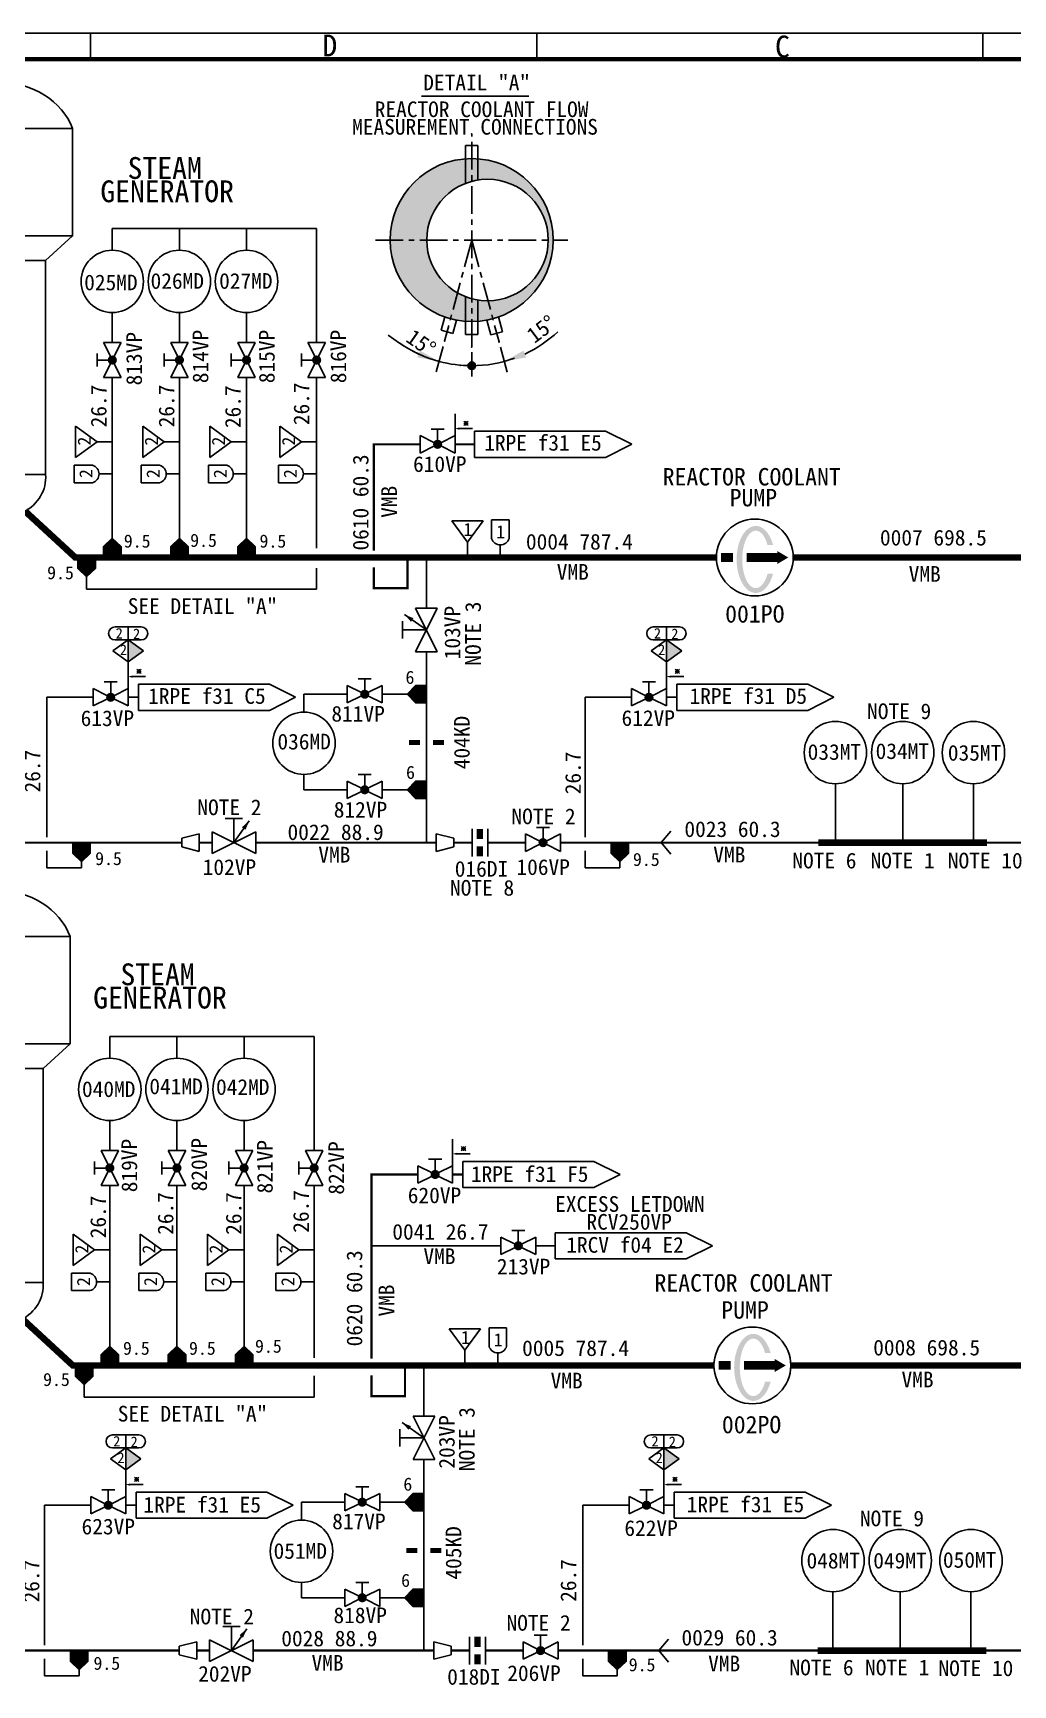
# Model space of a CAD drawing. Extents: x 37 to 457, y 9 to 306.
# Drawn here: x 242.1 to 354.4, y 116.4 to 305.8 of the extents above; entities that cross this region are included whole.
import ezdxf
from ezdxf.enums import TextEntityAlignment as Align

# ---------------------------------------------------------------- set-up
doc = ezdxf.new("R2010")
doc.units = 0
doc.linetypes.add('CENTER', pattern=[50.800000000000004, 31.75, -6.35, 6.35, -6.35])
doc.layers.get('0').update_dxf_attribs({"color": 6, "linetype": 'CONTINUOUS'})
for name, color, linetype in [('15', 7, 'CONTINUOUS'), ('16', 1, 'CONTINUOUS'), ('2', 3, 'CONTINUOUS'), ('3', 7, 'CONTINUOUS'), ('4', 7, 'CONTINUOUS'), ('9', 5, 'CENTER')]:
    doc.layers.add(name, color=color, linetype=linetype)
doc.styles.get("Standard").update_dxf_attribs({"font": 'SIMFANG.TTF', "height": 1.8})

# ---------------------------------------------------------------- blocks, each defined once
blk = doc.blocks.new('3110')
blk.add_circle((0, 6.5), 6.5)
blk = doc.blocks.new('1043')
for p, q in [((0, 3), (30, 3)), ((0, 3), (0, -3)), ((30, 3), (36, 0)), ((36, 0), (30, -3)), ((0, -3), (30, -3))]:
    blk.add_line(p, q)
blk = doc.blocks.new('1108A')
blk.add_hatch(color=256).paths.add_polyline_path([(2.945572809000084, 0, 1), (5.054427190999917, 0, 1)])
for p, q in [((0, -2), (0, 2)), ((0, 2), (3.284458247200067, 0.3577708763999663)), ((2.5, 3.5), (5.5, 3.5)), ((4, 0.8), (4, 3.5)), ((8, 2), (4.715541752799933, 0.3577708763999663)), ((8, -2), (8, 2)), ((3.284458247200067, -0.3577708763999663), (0, -2)), ((4.715541752799933, -0.3577708763999663), (8, -2))]:
    blk.add_line(p, q)
blk.add_circle((4, 0), 0.8)
blk = doc.blocks.new('B002AH')
for p, q in [((0, 0), (0, 10)), ((2, 3.207288728422945), (8, 3.207288728422945)), ((6, 4.559179792841725), (4, 6.559179792841725)), ((6, 6.559179792841725), (4, 4.559179792841725)), ((4, 5.559179792841725), (6, 5.559179792841725)), ((5, 4.559179792841725), (5, 6.559179792841725))]:
    blk.add_line(p, q)
blk.add_lwpolyline([(2, 3.207288728422945, 1, 0, 0), (0, 3.207288728422946, 0, 0, 0)], format="xyseb")
blk = doc.blocks.new('C004')
h = blk.add_hatch(color=256)
edge = h.paths.add_edge_path()
edge.add_ellipse((9.012282613608441, -0.440000000001496), major_axis=(0, 7.7), ratio=0.5714285714285715, start_angle=309.6959937576273, end_angle=450)
edge.add_line((4.612282613608441, -0.440000000001496), (5.901012776387634, -0.440000000001496))
edge.add_ellipse((9.012282613608441, -0.440000000001496), major_axis=(0, 6.600000000000001), ratio=0.4714045207910317, start_angle=320.76847951640775, end_angle=450, ccw=False)
edge.add_line((11.70672133066993, 2.859999999998504), (12.98771738639154, 2.859999999998504))
edge = h.paths.add_edge_path()
edge.add_ellipse((9.012282613608441, -0.440000000001496), major_axis=(0, 7.7), ratio=0.5714285714285715, start_angle=90, end_angle=230.3040062423726)
edge.add_line((12.98771738639156, -3.740000000001496), (11.70672133066995, -3.740000000001496))
edge.add_ellipse((9.012282613608441, -0.440000000001496), major_axis=(0, 6.600000000000001), ratio=0.4714045207910317, start_angle=90, end_angle=219.2315204835922, ccw=False)
edge.add_line((5.901012776387634, -0.440000000001496), (4.612282613608441, -0.440000000001496))
blk.add_hatch(color=256).paths.add_polyline_path([(13.85944751015639, 0.4400000000001067), (8.8, 0.4400000000001067), (8.8, 1.067e-13), (13.85944751015639, 1.067e-13)])
for p, q in [((8.8, 0.4400000000017074), (8.8, 1.067e-13)), ((14.29130443390422, 0.4400000000017074), (14.29130443390422, 1.067e-13))]:
    blk.add_line(p, q)
at = {"const_width": 2}
for points in [[(1.071586615102133, 1.047e-13), (3.792170978873328, 1.047e-13)], [(6.895337770205515, 1.047e-13), (14.29130443390422, 1.047e-13)]]:
    blk.add_lwpolyline(points, dxfattribs=at)
blk.add_lwpolyline([(13.90934357883642, 1.047e-13, 3, 0, 0), (16.45988926496677, 1.047e-13, 0, 0, 0)], format="xyseb")
blk.add_circle((8.8, 1.067e-13), 8.8)
blk = doc.blocks.new('D014')
for p, q in [((-10.49467185802368, 46.20609432884299), (-6.636335778798497, 42.19492760256441)), ((10.49467185802419, 46.20609432884163), (6.636335778798525, 42.19492760256361)), ((-6.636335778798497, 42.19492760256441), (6.636335778798525, 42.19492760256361)), ((-6.636335778798497, 42.19492760256441), (-6.636335778798497, 7.112475232790644)), ((6.636335778798525, 42.19492760256361), (6.636335778798525, 7.112475232790587)), ((6.636335778798525, 7.112475232790587), (-6.636335778798497, 7.112475232790644))]:
    blk.add_line(p, q)
blk.add_lwpolyline([(-10.49467185802368, 63.79352050357812), (10.49467185802419, 63.79352050357812), (10.49467185802419, 46.20609432884299), (-10.49467185802368, 46.20609432884299)], close=True)
for centre, radius, start, end in [((2.842e-13, 60.30271188671753), 11.06001275800115, 18.3985054041187, 161.6014945958815), ((2.84e-14, 6.652273182601562), 6.652273182601536, 176.0331285682588, 3.966871431740732)]:
    blk.add_arc(centre, radius, start, end)
blk = doc.blocks.new('2222CA')
blk.add_hatch(color=256).paths.add_polyline_path([(3.986546936616099, -2.505609912548758), (3.986546936616101, -0.0015062229513632), (-0.0134530633838992, -0.0015062229513632), (-0.013453063383901, -2.505609912548754), (1.986546936616101, -4.438822726241263)])
for p, q in [((-0.0134530633838992, -0.0015062229513632), (-0.013453063383901, -2.505609912548754)), ((3.986546842817553, -0.0015062229513632), (-0.0134531571824468, -0.0015062229513632)), ((-0.0134530633839027, -2.505609912548752), (1.986546936616101, -4.438822726241263)), ((3.986546936616104, -2.505609912548752), (1.986546936616101, -4.438822726241263)), ((3.986546936616101, -0.0015062229513632), (3.986546936616099, -2.505609912548758))]:
    blk.add_line(p, q)
blk = doc.blocks.new('2158')
for p, q in [((0, 1), (4, 2)), ((0, -1), (0, 1)), ((4, 2), (4, -2)), ((0, -1), (4, -2))]:
    blk.add_line(p, q)
blk = doc.blocks.new('1135AW')
for p, q in [((7, 5.5), (3, 5.5)), ((5, 0), (5, 5.5)), ((5, 0), (8.5, 5)), ((0, -2.5), (0, 2.5)), ((0, 2.5), (10, -2.5)), ((10, 2.5), (0, -2.5)), ((10, -2.5), (10, 2.5))]:
    blk.add_line(p, q)
blk.add_lwpolyline([(8.5, 5, 0, 1, 0), (7.266778523489933, 3.238255033557046, 1, 1, 0)], format="xyseb")
blk = doc.blocks.new('A035AW')
for p, q in [((0, -3.75), (0, 3.75)), ((2.5, 3.75), (2.5, -3.75))]:
    blk.add_line(p, q)
at = {"const_width": 1}
for points in [[(1.25, 1), (1.25, 3.75)], [(1.25, -1), (1.25, -3.75)]]:
    blk.add_lwpolyline(points, dxfattribs=at)
blk = doc.blocks.new('A036')
at = {"const_width": 1.2}
for points in [[(0, 4), (0, 1.5)], [(0, -4), (0, -1.5)]]:
    blk.add_lwpolyline(points, dxfattribs=at)
blk = doc.blocks.new('2222A')
for p, q in [((0, 3), (-3, 3)), ((0, 0), (-3, 0)), ((0, 0), (0, 3)), ((0, 3), (3, 3)), ((0, 0), (3, 0))]:
    blk.add_line(p, q)
for centre, start, end in [((-3, 1.5), 90, 270), ((3, 1.5), 270, 90)]:
    blk.add_arc(centre, 1.5, start, end)
blk = doc.blocks.new('2221A')
for p, q in [((-3.5, 2.5), (0, 5)), ((0, 0), (0, 5)), ((0, 5), (3.5, 2.5)), ((0, 0), (-3.5, 2.5)), ((3.5, 2.5), (0, 0))]:
    blk.add_line(p, q)
blk = doc.blocks.new('2181')
for p, q in [((0, -2.5), (0, 0)), ((0, -2.5), (-3, -6)), ((3, -6), (0, -2.5)), ((-3, -6), (3, -6))]:
    blk.add_line(p, q)
blk = doc.blocks.new('2222DL')
for p, q in [((-0.0134531571824468, -0.0015062229513632), (-0.0134531571824503, -4.220151141705169)), ((3.986546842817553, -0.0015062229513632), (-0.0134531571824468, -0.0015062229513632)), ((3.986546842817553, -0.0015062229513632), (3.98654684281755, -4.22015114170517)), ((1.98654684281755, -5.720151141705171), (1.98654684281755, -8.751506222951363))]:
    blk.add_line(p, q)
blk.add_arc((1.98654684281755, -3.636817808371838), 2.083333333333333, 196.2602047083119, 343.7397952916881)
blk = doc.blocks.new('2180')
for p, q in [((-6, 0), (0, 5)), ((0, 5), (6, 0))]:
    blk.add_line(p, q)

msp = doc.modelspace()

# ---------------------------------------------------------------- hatches: boundary and pattern name
at = {"layer": '15'}
h = msp.add_hatch(color=256, dxfattribs=at)
h.paths.add_polyline_path([(292.3469062245036, 268.0669043417448), (292.3469062245036, 267.6375500806711, 0.0074472431576313), (292.7762128630154, 267.6439447371803, 0.4098578468711533)])
h.paths.add_polyline_path([(292.3469062245036, 268.0669043417448, 0.4098578468710767), (291.9175995859919, 267.6439447371803, 0.0074472431576303), (292.3469062245036, 267.6375500806711)])
h.paths.add_polyline_path([(292.3469062245036, 267.6375500806711, -0.0074472431576303), (291.9175995859919, 267.6439447371803, 0.4185827347335308), (292.3469062245036, 267.2081958195974)])
h.paths.add_polyline_path([(292.7762604855773, 267.6375500806711, 0.0037235699508911), (292.7762128630154, 267.6439447371803, -0.0074472431576323), (292.3469062245036, 267.6375500806711), (292.3469062245036, 267.2081958195974, 0.4142135623731195)])
at = {"layer": '4'}
h = msp.add_hatch(color=256, dxfattribs=at)
h.paths.add_polyline_path([(283.0110632383189, 282.051544111311), (287.1996733573692, 282.051544111311, -0.3389398686792922), (292.3469062245036, 288.7723786441014), (292.3469062245036, 291.3873870974958, 0.4142135623730951)])
h.paths.add_polyline_path([(292.3469062245036, 291.3873870974958), (292.3469062245036, 288.7723786441014, -0.4937190584762912), (301.1224207549535, 282.051544111311), (301.6827492106884, 282.051544111311, 0.4142135623730951)])
h.paths.add_polyline_path([(292.3469062245036, 272.7157011251263), (292.3469062245036, 275.3307095785207, -0.3389398686792922), (287.1996733573692, 282.051544111311), (283.0110632383189, 282.051544111311, 0.4142135623730951)])
h.paths.add_polyline_path([(301.6827492106884, 282.051544111311), (301.1224207549535, 282.051544111311, -0.4937190584762912), (292.3469062245036, 275.3307095785207), (292.3469062245036, 272.7157011251263, 0.4142135623730951)])
for points in [[(252.9935146456332, 233.6934169816337), (254.7435146456332, 234.9434169816338), (252.9935146456332, 236.1934169816338)], [(314.6553253235784, 233.6934169816338), (316.4053253235784, 234.9434169816337), (314.6553253235784, 236.1934169816338)], [(252.710938832261, 141.0594791302944), (254.460938832261, 142.3094791302944), (252.710938832261, 143.5594791302944)], [(314.3727495102062, 141.0594791302944), (316.1227495102062, 142.3094791302944), (314.3727495102062, 143.5594791302943)]]:
    msp.add_hatch(color=256, dxfattribs=at).paths.add_polyline_path(points)

# ---------------------------------------------------------------- linework, layer by layer
for p, q in [((457.2896528233173, 305.7812083568709), (37.28965282331728, 305.7812083568709)), ((248.6922129657783, 305.7812083568709), (248.6922129657783, 302.7812083568709)), ((299.8208487967242, 305.7812083568709), (299.8208487967242, 302.7812083568709)), ((350.8922288264152, 305.7812083568709), (350.8922288264152, 302.7812083568709))]:
    msp.add_line(p, q)
at = {"const_width": 0.5}
msp.add_lwpolyline([(40.28965282331728, 302.7812083568709), (454.2896528233173, 302.7812083568709)], dxfattribs=at)
at = {"layer": '15', "color": 0, "linetype": 'ByBlock'}
for p, q in [((284.0843100298442, 270.2408401509486), (282.7887264669273, 271.147211511432)), ((289.0798946977894, 269.8588911047008), (288.2927662470017, 266.9212877342782)), ((292.3469062245036, 269.1789152661644), (292.3469062245036, 266.3875500806711)), ((295.6402899136488, 269.7604688546022), (296.4028225306142, 266.9146583856586))]:
    msp.add_line(p, q, dxfattribs=at)
at = {"layer": '15', "const_width": 0.75}
for points in [[(332.0475800976075, 212.9633586764444), (351.3892733335714, 212.9633586764444)], [(331.9779716051139, 120.329420825105), (351.3196648410778, 120.329420825105)]]:
    msp.add_lwpolyline(points, dxfattribs=at)
at = {"layer": '15'}
msp.add_circle((292.3469062245036, 267.6375500806711), 0.4293542610736941, dxfattribs=at)
at = {"layer": '15', "color": 0, "linetype": 'ByBlock'}
for centre, radius, start, end in [((292.3469062245036, 282.0515441113111), 14.42085723735731, 294.9452775503653, 313.1995231856818), ((292.3469062245036, 282.0515441113109), 14.41399403063981, 235.0239252891436, 254.9999999999995), ((292.3469062245036, 282.0515441113109), 14.41399403063981, 235.0999501661175, 245.0499750830585), ((292.3469062245036, 282.0515441113109), 14.41399403063981, 254.9999999999995, 269.9999999999999), ((292.3469062245036, 282.0515441113109), 14.41399403063981, 269.9999999999998, 289.9000498338818)]:
    msp.add_arc(centre, radius, start, end, dxfattribs=at)
for p in [(292.3469062245036, 294.1957617689264), (292.3469062245036, 294.1957617689264), (292.3469062245036, 282.051544111311), (292.3469062245036, 282.051544111311), (289.2416566009786, 270.4625947461315), (292.3469062245036, 269.8039152661644), (292.3469062245036, 269.8039152661644), (295.4785280104597, 270.3641724960329), (291.0906438688029, 267.6923996796615)]:
    msp.add_point(p, dxfattribs=at)
for points in [[(286.4090234483598, 269.3743214641428), (286.1243482009544, 268.5911200545685), (288.6162900533799, 268.1286950171395)], [(298.5712597321398, 268.584387467918), (298.2866169319078, 269.3676006705139), (296.0792987242361, 268.12206566852)]]:
    msp.add_solid(points, dxfattribs=at)
at = {"layer": '2'}
for points in [[(241.1582918371082, 250.9889119801962, 0.75, 0.75, 0), (246.9405990719936, 245.6519627045145, 0.75, 0.75, 0), (320.3892994905864, 245.6519627045145, 0, 0, 0)], [(240.8757160237359, 158.3549741288569, 0.75, 0.75, 0), (246.6580232586214, 153.0180248531751, 0.75, 0.75, 0), (320.1067236772142, 153.0180248531751, 0, 0, 0)]]:
    msp.add_lwpolyline(points, format="xyseb", dxfattribs=at)
at = {"layer": '2', "const_width": 0.75}
for points in [[(329.1892994905864, 245.6519627045145), (364.3298369217457, 245.6519627045145)], [(328.9067236772141, 153.0180248531752), (364.0472611083735, 153.0180248531752)]]:
    msp.add_lwpolyline(points, dxfattribs=at)
at = {"layer": '3'}
for points in [[(286.4432612484679, 258.6309142281851, 0.25, 0.25, 0), (281.1421748122179, 258.6309142281851, 0.25, 0.25, 0), (281.1421748122179, 246.4289501223004, 0, 0, 0)], [(281.1421748122179, 244.5082705676215, 0.25, 0.25, 0), (281.1421748122179, 242.1356664944018, 0.25, 0.25, 0), (284.9872754326693, 242.1356664944018, 0.25, 0.25, 0), (284.9872754326693, 245.6519627045145, 0, 0, 0)], [(302.5196385681563, 212.9633586764444, 0.25, 0.25, 0), (359.0671899175136, 212.9633586764444, 0.25, 0.25, 0), (359.0671899175136, 216.2018665831716, 0, 0, 0)], [(286.1606854350957, 174.9169690565352, 0.25, 0.25, 0), (280.8595989988457, 174.9169690565352, 0.25, 0.25, 0), (280.8595989988457, 153.7950122709611, 0, 0, 0)], [(280.8595989988457, 151.8743327162821, 0.25, 0.25, 0), (280.8595989988457, 149.5017286430624, 0.25, 0.25, 0), (284.7046996192971, 149.5017286430624, 0.25, 0.25, 0), (284.7046996192971, 153.0180248531751, 0, 0, 0)], [(302.2370627547841, 120.329420825105, 0.25, 0.25, 0), (358.7846141041414, 120.329420825105, 0.25, 0.25, 0), (358.7846141041414, 123.5679287318323, 0, 0, 0)]]:
    msp.add_lwpolyline(points, format="xyseb", dxfattribs=at)
at = {"layer": '3', "const_width": 0.25}
for points in [[(292.6774780303108, 258.6309142281851), (290.4432612484679, 258.6309142281851)], [(184.6740489132208, 212.9633586764443), (259.130680217432, 212.9633586764444)], [(261.130680217432, 212.9633586764444), (262.6014288311039, 212.9633586764444)], [(267.6014288311039, 212.9633586764444), (288.2867004952643, 212.9633586764444)], [(290.2867004952643, 212.9633586764444), (292.3852930135899, 212.9633586764444)], [(294.2013828969636, 212.9633586764444), (298.5196385681563, 212.9633586764444)], [(291.343962361741, 174.9169690565352), (290.1606854350957, 174.9169690565352)], [(184.3914730998485, 120.329420825105), (258.8481044040598, 120.3294208251051)], [(260.8481044040598, 120.3294208251051), (262.3188530177317, 120.3294208251051)], [(267.3188530177317, 120.3294208251051), (288.0041246818921, 120.3294208251051)], [(290.004124681892, 120.329420825105), (292.1027172002177, 120.329420825105)], [(293.9188070835913, 120.329420825105), (298.2370627547841, 120.329420825105)]]:
    msp.add_lwpolyline(points, dxfattribs=at)
at = {"layer": '4'}
for p, q in [((286.5790917033362, 298.5491645374528), (298.8766066741782, 298.5491645374528)), ((291.6469062245037, 292.8703662653252), (293.0469062245036, 292.8703662653251)), ((291.6469062245037, 288.543063167189), (291.6469062245037, 292.8703662653251)), ((293.0469062245036, 288.923182488108), (293.0469062245036, 292.8703662653251)), ((251.1730011087152, 283.373784776218), (274.5828831242623, 283.373784776218)), ((251.1730011087152, 280.8801238442013), (251.1730011087152, 283.373784776218)), ((258.8632037063567, 280.8801238442013), (258.8632037063567, 283.373784776218)), ((266.5534076607366, 283.373784776218), (266.5534076607367, 280.8801238442013)), ((274.5828831242623, 283.373784776218), (274.5828831242623, 270.2910766102676)), ((291.6469062245037, 275.5600250554331), (291.6469062245037, 271.232721957297)), ((293.0469062245036, 275.1799057345141), (293.0469062245036, 271.232721957297)), ((251.1730011087152, 270.2910766102675), (251.1730011087152, 273.7301238442013)), ((258.8632037063567, 270.2910766102675), (258.8632037063567, 273.7301238442013)), ((266.5534076607366, 273.7301238442013), (266.5534076607366, 270.2910766102675)), ((289.2612659260558, 273.2403700572312), (288.8520287483008, 271.7130761175032)), ((290.6135620828604, 272.8780233940877), (290.2043249051054, 271.3507294543597)), ((294.0802503661467, 272.8780233940877), (294.5373297968406, 271.1721797356436)), ((295.4325465229514, 273.2403700572312), (295.8896259536452, 271.534526398787)), ((290.2043249051054, 271.3507294543597), (288.8520287483008, 271.7130761175032)), ((291.6469062245037, 271.2327219572969), (293.0469062245036, 271.232721957297)), ((294.5373297968406, 271.1721797356436), (295.8896259536453, 271.5345263987871)), ((251.1730011087152, 245.6519627045145), (251.1730011087151, 266.2910766102675)), ((258.8632037063567, 245.6519627045145), (258.8632037063566, 266.2910766102675)), ((266.5534076607366, 266.2910766102675), (266.5534076607367, 245.6519627045145)), ((274.5828831242623, 266.2910766102675), (274.5828831242623, 246.7088979616169)), ((248.2326294873599, 242.0226857156473), (248.2326294873599, 245.6519627045145)), ((274.5828831242623, 244.4139210610548), (274.5828831242623, 242.0226857156473)), ((287.15786064391, 245.6519627045145), (287.15786064391, 239.8543472839287)), ((274.5828831242623, 242.0226857156473), (248.2326294873599, 242.0226857156473)), ((287.15786064391, 234.8543472839286), (287.15786064391, 212.9633586764444)), ((252.9935146456332, 230.6280775783595), (252.9935146456332, 231.1934169816337)), ((314.6553253235784, 230.6280775783595), (314.6553253235784, 231.1934169816337)), ((243.6924282093833, 229.6280775783595), (243.6924282093833, 213.5847550648782)), ((248.9935146456332, 229.6280775783595), (243.6924282093833, 229.6280775783595)), ((254.1767915722785, 229.6280775783595), (252.9935146456332, 229.6280775783595)), ((273.1345496256408, 229.9777484429441), (278.0917476943021, 229.9777484429441)), ((273.1345496256408, 227.9292498019149), (273.1345496256408, 229.9777484429441)), ((282.0917476943021, 229.977748442944), (287.15786064391, 229.9777484429441)), ((305.3542388873284, 229.6280775783595), (305.3542388873284, 213.5847550648782)), ((310.6553253235784, 229.6280775783595), (305.3542388873284, 229.6280775783595)), ((315.8386022502236, 229.6280775783595), (314.6553253235784, 229.6280775783595)), ((273.1345496256408, 219.0185771139271), (273.1345496256408, 220.7792498019149)), ((334.0178621179657, 219.7089475253271), (334.0178621179657, 212.9633586764444)), ((341.7310845651673, 219.7089475253271), (341.7310845651673, 212.9633586764444)), ((349.829967360856, 219.7089475253271), (349.829967360856, 212.9633586764444)), ((278.0917476943021, 219.0185771139271), (273.1345496256408, 219.0185771139271)), ((287.15786064391, 219.0185771139271), (282.0917476943021, 219.0185771139271)), ((247.6506197851293, 210.0823396953067), (247.6506197851293, 212.9633586764444)), ((309.3124304630744, 210.0823396953067), (309.3124304630744, 212.9633586764444)), ((243.6924282093833, 212.0030192499855), (243.6924282093833, 210.0823396953067)), ((305.3542388873284, 212.0030192499855), (305.3542388873284, 210.0823396953067)), ((243.6924282093833, 210.0823396953067), (247.6506197851293, 210.0823396953067)), ((305.3542388873284, 210.0823396953067), (309.3124304630744, 210.0823396953067)), ((250.890425295343, 190.7398469248787), (274.30030731089, 190.7398469248787)), ((250.890425295343, 188.246185992862), (250.890425295343, 190.7398469248787)), ((258.5806278929845, 188.246185992862), (258.5806278929845, 190.7398469248787)), ((266.2708318473644, 190.7398469248787), (266.2708318473644, 188.246185992862)), ((274.30030731089, 190.7398469248787), (274.30030731089, 177.6571387589282)), ((250.8904252953429, 177.6571387589282), (250.8904252953429, 181.096185992862)), ((258.5806278929845, 177.6571387589282), (258.5806278929845, 181.096185992862)), ((266.2708318473644, 181.096185992862), (266.2708318473644, 177.6571387589282)), ((290.1606854350957, 175.9169690565352), (290.1606854350957, 176.4823084598095)), ((250.890425295343, 153.0180248531751), (250.8904252953429, 173.6571387589282)), ((258.5806278929845, 153.0180248531751), (258.5806278929844, 173.6571387589282)), ((266.2708318473644, 173.6571387589282), (266.2708318473644, 153.0180248531751)), ((274.30030731089, 173.6571387589282), (274.30030731089, 153.9114058508118)), ((295.6891531729275, 166.737357795426), (280.8595989988457, 166.737357795426)), ((301.9233699547704, 166.737357795426), (299.6891531729275, 166.737357795426)), ((247.9500536739876, 149.388747864308), (247.9500536739876, 153.0180248531751)), ((274.30030731089, 151.8270238941653), (274.30030731089, 149.388747864308)), ((286.8752848305378, 153.0180248531751), (286.8752848305378, 147.2204094325893)), ((274.30030731089, 149.388747864308), (247.9500536739876, 149.388747864308)), ((286.8752848305378, 142.2204094325893), (286.8752848305378, 120.329420825105)), ((252.710938832261, 137.9941397270201), (252.710938832261, 138.5594791302944)), ((314.3727495102062, 137.9941397270201), (314.3727495102062, 138.5594791302944)), ((243.409852396011, 136.9941397270201), (243.4098523960111, 120.9508172135389)), ((248.710938832261, 136.9941397270201), (243.409852396011, 136.9941397270201)), ((253.8942157589063, 136.9941397270201), (252.710938832261, 136.9941397270201)), ((272.8519738122686, 137.3438105916047), (277.8091718809299, 137.3438105916047)), ((272.8519738122686, 135.2953119505756), (272.8519738122686, 137.3438105916047)), ((281.8091718809299, 137.3438105916047), (286.8752848305378, 137.3438105916047)), ((305.0716630739562, 136.9941397270201), (305.0716630739562, 120.9508172135389)), ((310.3727495102062, 136.9941397270201), (305.0716630739562, 136.9941397270201)), ((315.5560264368514, 136.9941397270201), (314.3727495102062, 136.9941397270201)), ((272.8519738122686, 126.3846392625878), (272.8519738122686, 128.1453119505756)), ((333.7352863045935, 127.0750096739877), (333.7352863045935, 120.329420825105)), ((341.4485087517951, 127.0750096739877), (341.4485087517951, 120.329420825105)), ((349.5473915474838, 127.0750096739877), (349.5473915474838, 120.329420825105)), ((277.8091718809299, 126.3846392625878), (272.8519738122686, 126.3846392625878)), ((286.8752848305378, 126.3846392625878), (281.8091718809299, 126.3846392625877)), ((243.409852396011, 119.3690813986462), (243.409852396011, 117.4484018439674)), ((247.368043971757, 117.4484018439674), (247.368043971757, 120.329420825105)), ((305.0716630739562, 119.3690813986462), (305.0716630739562, 117.4484018439674)), ((309.0298546497022, 117.4484018439674), (309.0298546497022, 120.329420825105)), ((243.409852396011, 117.4484018439674), (247.368043971757, 117.4484018439674)), ((305.0716630739562, 117.4484018439674), (309.0298546497022, 117.4484018439674))]:
    msp.add_line(p, q, dxfattribs=at)
for centre, radius in [((292.3469062245036, 282.051544111311), 9.33584298618473), ((294.1610470561614, 282.051544111311), 6.961373698792158)]:
    msp.add_circle(centre, radius, dxfattribs=at)
at = {"layer": '9', "ltscale": 0.1}
for p, q in [((292.3469062245036, 269.8039152661644), (292.3469062245036, 294.1957617689264)), ((281.3219797360596, 282.051544111311), (303.3718327129477, 282.051544111311)), ((292.3469062245036, 282.051544111311), (289.2416566009786, 270.4625947461315)), ((292.3469062245036, 282.051544111311), (295.4785280104598, 270.3641724960329))]:
    msp.add_line(p, q, dxfattribs=at)

# ---------------------------------------------------------------- block references
at = {"layer": '16'}
for name, p, xscale, yscale, zscale in [('D014', (238.2310302405114, 250.1767990667345), 0.8, 0.7, 0.8), ('3110', (251.1730011087152, 273.7301238442013), 0.55, 0.55, 0.55), ('3110', (258.8632037063567, 273.7301238442013), 0.55, 0.55, 0.55), ('3110', (266.5534076607366, 273.7301238442013), 0.55, 0.55, 0.55), ('B002AH', (290.4432612484679, 259.6309142281851), 0.25, 0.25, 0.25), ('1108A', (286.4432612484679, 258.6309142281851), 0.5, 0.5, 0.5), ('C004', (320.3892994905864, 245.6519627045144), 0.5, 0.5, 0.5), ('2222DL', (294.6342991551622, 249.9553571650007), 0.5, 0.5, 0.5), ('2222CA', (249.2259029087687, 245.6527158159901), -0.5, 0.5, 0.5), ('2222A', (252.9935146456332, 236.1934169816337), 0.5, 0.5, 0.5), ('2222A', (314.6553253235784, 236.1934169816337), 0.5, 0.5, 0.5), ('2221A', (252.9935146456332, 233.6934169816337), 0.5, 0.5, 0.5), ('2221A', (314.6553253235784, 233.6934169816337), 0.5, 0.5, 0.5), ('B002AH', (252.9935146456332, 231.1934169816337), 0.25, 0.25, 0.25), ('B002AH', (314.6553253235784, 231.1934169816337), 0.25, 0.25, 0.25), ('1108A', (248.9935146456332, 229.6280775783595), 0.5, 0.5, 0.5), ('1108A', (278.0917476943021, 229.9777484429441), 0.5, 0.5, 0.5), ('1108A', (310.6553253235784, 229.6280775783595), 0.5, 0.5, 0.5), ('3110', (273.1345496256408, 220.7792498019149), 0.55, 0.55, 0.55), ('3110', (334.0178621179657, 219.7089475253271), 0.55, 0.55, 0.55), ('3110', (341.7310845651673, 219.7089475253271), 0.55, 0.55, 0.55), ('3110', (349.829967360856, 219.7089475253271), 0.55, 0.55, 0.55), ('1108A', (278.0917476943021, 219.0185771139271), 0.5, 0.5, 0.5), ('1135AW', (262.6014288311039, 212.9633586764444), 0.5, 0.5, 0.5), ('A035AW', (292.3852930135899, 212.9633586764444), 0.7264359533494371, -0.4205983964939435, 0.7264359533494371), ('1108A', (298.5196385681563, 212.9633586764444), 0.5, 0.5, 0.5), ('2222CA', (248.6438932065381, 212.9641117879201), -0.5, 0.5, 0.5), ('2222CA', (310.3057038844832, 212.9641117879201), -0.5, 0.5, 0.5), ('D014', (237.9484544271392, 157.5428612153951), 0.8, 0.7, 0.8), ('3110', (250.890425295343, 181.096185992862), 0.55, 0.55, 0.55), ('3110', (258.5806278929845, 181.096185992862), 0.55, 0.55, 0.55), ('3110', (266.2708318473644, 181.096185992862), 0.55, 0.55, 0.55), ('B002AH', (290.1606854350957, 176.4823084598095), 0.25, 0.25, 0.25), ('1108A', (286.1606854350957, 174.9169690565352), 0.5, 0.5, 0.5), ('1108A', (295.6891531729275, 166.737357795426), 0.5, 0.5, 0.5), ('2222DL', (294.3517233417899, 157.3214193136614), 0.5, 0.5, 0.5), ('C004', (320.1067236772142, 153.0180248531751), 0.5, 0.5, 0.5), ('2222CA', (248.9433270953964, 153.0187779646508), -0.5, 0.5, 0.5), ('2222A', (252.710938832261, 143.5594791302944), 0.5, 0.5, 0.5), ('2222A', (314.3727495102062, 143.5594791302944), 0.5, 0.5, 0.5), ('2221A', (252.710938832261, 141.0594791302944), 0.5, 0.5, 0.5), ('2221A', (314.3727495102062, 141.0594791302944), 0.5, 0.5, 0.5), ('B002AH', (252.710938832261, 138.5594791302944), 0.25, 0.25, 0.25), ('B002AH', (314.3727495102062, 138.5594791302944), 0.25, 0.25, 0.25), ('1108A', (248.710938832261, 136.9941397270201), 0.5, 0.5, 0.5), ('1108A', (277.8091718809299, 137.3438105916047), 0.5, 0.5, 0.5), ('1108A', (310.3727495102062, 136.9941397270201), 0.5, 0.5, 0.5), ('3110', (272.8519738122686, 128.1453119505756), 0.55, 0.55, 0.55), ('3110', (333.7352863045935, 127.0750096739877), 0.55, 0.55, 0.55), ('3110', (341.4485087517951, 127.0750096739877), 0.55, 0.55, 0.55), ('3110', (349.5473915474838, 127.0750096739877), 0.55, 0.55, 0.55), ('1108A', (277.8091718809299, 126.3846392625878), 0.5, 0.5, 0.5), ('1135AW', (262.3188530177317, 120.3294208251051), 0.5, 0.5, 0.5), ('A035AW', (292.1027172002177, 120.3294208251051), 0.7264359533494371, -0.4205983964939435, 0.7264359533494371), ('1108A', (298.2370627547841, 120.329420825105), 0.5, 0.5, 0.5), ('2222CA', (248.3613173931658, 120.3301739365807), -0.5, 0.5, 0.5), ('2222CA', (310.0231280711109, 120.3301739365807), -0.5, 0.5, 0.5)]:
    msp.add_blockref(name, p, dxfattribs=dict(at, xscale=xscale, yscale=yscale, zscale=zscale))
for name, p, xscale, yscale, zscale, rotation in [('1108A', (251.1730011087151, 266.2910766102675), 0.5, 0.5, 0.5, 90), ('1108A', (258.8632037063567, 266.2910766102675), 0.5, 0.5, 0.5, 90), ('1108A', (266.5534076607366, 266.2910766102675), 0.5, 0.5, 0.5, 90), ('1108A', (274.5828831242623, 266.2910766102675), 0.5, 0.5, 0.5, 90), ('2181', (251.173001108715, 258.9221061394021), 0.6, 0.7, 0.6, 270), ('2181', (258.8632037063566, 258.9221061394021), 0.6, 0.7, 0.6, 270), ('2181', (266.5534076607366, 258.9221061394022), 0.6, 0.7, 0.6, 270), ('2181', (274.5828831242623, 258.9221061394022), 0.6, 0.7, 0.6, 270), ('1043', (292.6774780303108, 258.6309142281851), -0.5, 0.5, 0.5, 180), ('2222DL', (246.7972479972394, 254.2370202163665), 0.5, 0.5, 0.5, 90), ('2222DL', (254.4874505948809, 254.2370202163665), 0.5, 0.5, 0.5, 90), ('2222DL', (262.177654549261, 254.2370202163666), 0.5, 0.5, 0.5, 90), ('2222DL', (270.2071300127866, 254.2370202163666), 0.5, 0.5, 0.5, 90), ('2181', (291.8555941270687, 245.6519627045145), 0.6, 0.7, 0.6, 180), ('2222CA', (252.166274530124, 245.6512095930388), 0.5, 0.5, 0.5, 180), ('2222CA', (259.8564771277655, 245.6512095930388), 0.5, 0.5, 0.5, 180), ('2222CA', (267.5466810821455, 245.6512095930388), 0.5, 0.5, 0.5, 180), ('1135AW', (287.15786064391, 234.8543472839286), 0.5, 0.5, 0.5, 90), ('1043', (254.1767915722785, 229.6280775783595), -0.5, 0.5, 0.5, 180), ('1043', (315.8386022502236, 229.6280775783595), -0.5, 0.5, 0.5, 180), ('2222CA', (287.1586137553857, 230.9710218643528), 0.5, 0.5, 0.5, 270), ('A036', (287.15786064391, 224.436646931392), 0.5, 0.5, 0.5, 90), ('2222CA', (287.1586137553857, 220.0118505353359), 0.5, 0.5, 0.5, 270), ('2180', (315.1631235697853, 212.9633586764444), 0.22, 0.22, 0.22, 90), ('2158', (259.130680217432, 212.9633586764444), -0.5, 0.5, 0.5, 180), ('2158', (290.2867004952643, 212.9633586764444), 0.5, 0.5, 0.5, 180), ('1108A', (250.8904252953429, 173.6571387589282), 0.5, 0.5, 0.5, 90), ('1108A', (258.5806278929845, 173.6571387589282), 0.5, 0.5, 0.5, 90), ('1108A', (266.2708318473644, 173.6571387589282), 0.5, 0.5, 0.5, 90), ('1108A', (274.30030731089, 173.6571387589282), 0.5, 0.5, 0.5, 90), ('1043', (291.343962361741, 174.9169690565352), -0.5, 0.5, 0.5, 180), ('2181', (250.8904252953428, 166.2881682880628), 0.6, 0.7, 0.6, 270), ('2181', (258.5806278929844, 166.2881682880628), 0.6, 0.7, 0.6, 270), ('2181', (266.2708318473644, 166.2881682880628), 0.6, 0.7, 0.6, 270), ('2181', (274.30030731089, 166.2881682880629), 0.6, 0.7, 0.6, 270), ('1043', (301.9233699547704, 166.737357795426), -0.5, 0.5, 0.5, 180), ('2222DL', (246.5146721838671, 161.6030823650272), 0.5, 0.5, 0.5, 90), ('2222DL', (254.2048747815087, 161.6030823650272), 0.5, 0.5, 0.5, 90), ('2222DL', (261.8950787358888, 161.6030823650272), 0.5, 0.5, 0.5, 90), ('2222DL', (269.9245541994144, 161.6030823650273), 0.5, 0.5, 0.5, 90), ('2181', (291.5730183136965, 153.0180248531751), 0.6, 0.7, 0.6, 180), ('2222CA', (251.8836987167518, 153.0172717416994), 0.5, 0.5, 0.5, 180), ('2222CA', (259.5739013143932, 153.0172717416994), 0.5, 0.5, 0.5, 180), ('2222CA', (267.2641052687733, 153.0172717416994), 0.5, 0.5, 0.5, 180), ('1135AW', (286.8752848305378, 142.2204094325893), 0.5, 0.5, 0.5, 90), ('1043', (253.8942157589063, 136.9941397270201), -0.5, 0.5, 0.5, 180), ('2222CA', (286.8760379420135, 138.3370840130135), 0.5, 0.5, 0.5, 270), ('1043', (315.5560264368514, 136.9941397270201), -0.5, 0.5, 0.5, 180), ('A036', (286.8752848305378, 131.8027090800526), 0.5, 0.5, 0.5, 90), ('2222CA', (286.8760379420135, 127.3779126839966), 0.5, 0.5, 0.5, 270), ('2158', (258.8481044040598, 120.329420825105), -0.5, 0.5, 0.5, 180), ('2158', (290.0041246818921, 120.329420825105), 0.5, 0.5, 0.5, 180), ('2180', (314.8805477564131, 120.329420825105), 0.22, 0.22, 0.22, 90)]:
    msp.add_blockref(name, p, dxfattribs=dict(at, xscale=xscale, yscale=yscale, zscale=zscale, rotation=rotation))

# ---------------------------------------------------------------- texts
for s, p in [('D', (276.1002474939796, 304.3535640630429)), ('C', (327.9450755667608, 304.2333015928519))]:
    msp.add_text(s, height=2.5).set_placement(p, align=Align.MIDDLE)
at = {"layer": '15'}
for s, height, p in [('DETAIL "A"', 1.8, (286.7996761374663, 299.2102698035712)), ('REACTOR COOLANT FLOW', 1.8, (281.2380225665863, 296.1373991756802)), ('MEASUREMENT CONNECTIONS', 1.8, (278.64617002092, 294.1303730598573)), ('STEAM', 2.5, (252.926498990134, 289.0580595091471)), ('GENERATOR', 2.5, (249.8008375478748, 286.3857682871277)), ('025MD', 1.8, (247.9544288645432, 276.2884803961922)), ('026MD', 1.8, (255.5573904033267, 276.457270972267)), ('027MD', 1.8, (263.4137815906136, 276.457270972267)), ('1RPE f31 E5', 1.8, (293.7817422210564, 257.9034827019057)), ('610VP', 1.8, (285.6322886846351, 255.4610258946575)), ('REACTOR COOLANT', 2, (314.2244459980043, 253.9071894553373)), ('PUMP', 2, (321.8996013461119, 251.5171483509219)), ('9.5', 1.5, (252.4955479861071, 246.7861630671142)), ('9.5', 1.5, (260.0985095248909, 246.8705583551515)), ('9.5', 1.5, (268.0393786479035, 246.7861630671141)), ('1', 1.5, (291.4153655350365, 248.1186052014605)), ('1', 1.5, (295.1575116377583, 247.8473297003936)), ('0004 787.4', 1.8, (298.5627562671134, 246.5599321394603)), ('0007 698.5', 1.8, (339.1203269251143, 247.0275529342546)), ('9.5', 1.5, (243.7099036645104, 243.157172851637)), ('VMB', 1.8, (302.0941859541711, 243.1035734886772)), ('VMB', 1.8, (342.409678068216, 242.8647033482507)), ('SEE DETAIL "A"', 1.8, (252.9419443087188, 239.1863388422364)), ('001PO', 2, (321.3836236711754, 238.1852157392456)), ('2', 1.2, (251.5627195862708, 236.3632037291275)), ('2', 1.2, (253.550902630207, 236.2991308069278)), ('2', 1.2, (313.2245302642159, 236.3632037291275)), ('2', 1.2, (315.2127133081522, 236.2991308069278)), ('2', 1.2, (252.0437324994225, 234.4730650038138)), ('2', 1.2, (313.7055431773676, 234.4730650038138)), ('6', 1.5, (284.7622696514193, 231.1653117724951)), ('1RPE f31 C5', 1.8, (255.2793024133985, 228.8727433225366)), ('1RPE f31 D5', 1.8, (317.3012041463642, 228.8740294468308)), ('613VP', 1.8, (247.5486450127037, 226.3245414451529)), ('811VP', 1.8, (276.2755482163845, 226.836257368709)), ('612VP', 1.8, (309.512960316621, 226.3453142591575)), ('NOTE 9', 1.8, (337.6479877334589, 227.1233799374197)), ('036MD', 1.8, (270.0921871338644, 223.645761552165)), ('033MT', 1.8, (330.8332763930864, 222.4549824012041)), ('034MT', 1.8, (338.6215188823944, 222.5522404376547)), ('035MT', 1.8, (346.8965269461703, 222.357723671425)), ('6', 1.5, (284.8275850288139, 220.2683855316511)), ('NOTE 2', 1.8, (260.9190701786258, 216.1107607496893)), ('812VP', 1.8, (276.5473455452486, 215.8392304447265)), ('NOTE 2', 1.8, (296.9041904376306, 215.0728314044687)), ('0022 88.9', 1.8, (271.2473204197961, 213.2596804143308)), ('0023 60.3', 1.8, (316.7170867974382, 213.6044788976832)), ('VMB', 1.8, (274.7806696098078, 210.6801310772636)), ('VMB', 1.8, (320.0270886825133, 210.6867301775504)), ('9.5', 1.5, (249.2100348406741, 210.390191757614)), ('102VP', 1.8, (261.5306114876996, 209.2545902162559)), ('016DI', 1.8, (290.4089436359955, 209.0509416208731)), ('106VP', 1.8, (297.4756406755837, 209.2545902162557)), ('9.5', 1.5, (310.8228049744337, 210.2849736171086)), ('NOTE 6', 1.8, (329.0809216654375, 210.0035888475632)), ('NOTE 1', 1.8, (338.0374015334683, 210.003588847563)), ('NOTE 10', 1.8, (346.8965282866054, 210.003588847563)), ('NOTE 8', 1.8, (289.8653516591378, 206.8786894745713)), ('STEAM', 2.5, (252.1081473230099, 196.6119562259044)), ('GENERATOR', 2.5, (248.9824858807508, 193.939665003885)), ('041MD', 1.8, (255.4201472830675, 184.1212844582607)), ('042MD', 1.8, (263.0601644674666, 184.0417638438145)), ('040MD', 1.8, (247.7005337265325, 183.7984298206824)), ('1RPE f31 F5', 1.8, (292.2571810213169, 174.0615155870371)), ('620VP', 1.8, (285.0264107135361, 171.6219471861552)), ('EXCESS LETDOWN', 1.8, (301.907600079757, 170.6302434360516)), ('0041 26.7', 1.8, (283.2533140943324, 167.4424765603281)), ('RCV250VP', 1.8, (305.4895011667581, 168.584365726119)), ('1RCV f04 E2', 1.8, (303.1811661617633, 165.9385431302794)), ('VMB', 1.8, (286.8208832500611, 164.6421152818391)), ('213VP', 1.8, (295.2301573284103, 163.45408240491)), ('REACTOR COOLANT', 2, (313.2900877221985, 161.4854046678458)), ('PUMP', 2, (320.9411031759662, 158.3863832129556)), ('9.5', 1.5, (252.3996656606309, 154.2419778453931)), ('9.5', 1.5, (259.9614577379232, 154.2419778453931)), ('9.5', 1.5, (267.5232498152156, 154.4805389954032)), ('1', 1.5, (291.1327897216643, 155.4846673501212)), ('1', 1.5, (294.8749358243861, 155.2133918490542)), ('0005 787.4', 1.8, (298.1267502861192, 154.1055294023962)), ('0008 698.5', 1.8, (338.3464254238077, 154.1686296713547)), ('9.5', 1.5, (243.2459179914831, 150.6635626752255)), ('VMB', 1.8, (301.390261863271, 150.3852269357712)), ('VMB', 1.8, (341.590877355359, 150.5068084943281)), ('SEE DETAIL "A"', 1.8, (251.7929260879187, 146.5873395078231)), ('002PO', 2, (321.0108004354531, 145.2400062395983)), ('2', 1.2, (251.2801437728985, 143.7292658777881)), ('2', 1.2, (253.2683268168348, 143.6651929555885)), ('2', 1.2, (312.9419544508437, 143.7292658777881)), ('2', 1.2, (314.93013749478, 143.6651929555885)), ('2', 1.2, (251.7611566860503, 141.8391271524744)), ('2', 1.2, (313.4229673639954, 141.8391271524744)), ('6', 1.5, (284.5195611030024, 138.6630988036026)), ('1RPE f31 E5', 1.8, (254.7388108627501, 136.1596558890462)), ('1RPE f31 E5', 1.8, (316.9750494964237, 136.1866270594874)), ('NOTE 9', 1.8, (336.8221122045475, 134.5779393256732)), ('623VP', 1.8, (247.6529187936239, 133.6525122297638)), ('817VP', 1.8, (276.3655450238687, 134.2424279770488)), ('622VP', 1.8, (309.8408709364433, 133.4714890220317)), ('051MD', 1.8, (269.6487095680488, 130.8504100035104)), ('048MT', 1.8, (330.7071039251855, 129.7416009964464)), ('049MT', 1.8, (338.3508662850406, 129.7416009964466)), ('050MT', 1.8, (346.3343525185803, 129.826449146783)), ('6', 1.5, (284.2647698732828, 127.6328538197499)), ('NOTE 2', 1.8, (260.0532309199209, 123.3289783323347)), ('818VP', 1.8, (276.5131684734517, 123.4764569224917)), ('NOTE 2', 1.8, (296.3368888460752, 122.6109403388523)), ('0028 88.9', 1.8, (270.5344449038089, 120.8218332863953)), ('0029 60.3', 1.8, (316.3805343930194, 120.9139794121069)), ('9.5', 1.5, (249.0185282292884, 118.1298734619697)), ('VMB', 1.8, (274.00358189445, 118.0197317534704)), ('9.5', 1.5, (310.3384950769293, 117.9601778546252)), ('VMB', 1.8, (319.4380398731355, 117.9442983102987)), ('NOTE 6', 1.8, (328.7536986887831, 117.489735625218)), ('NOTE 1', 1.8, (337.4166273079518, 117.4897349318895)), ('202VP', 1.8, (261.0127773102549, 116.7661592305008)), ('018DI', 1.8, (289.542432819344, 116.4170336842262)), ('206VP', 1.8, (296.4218201496051, 116.8412737425806)), ('NOTE 10', 1.8, (345.824767378271, 117.4048881682101))]:
    msp.add_text(s, height=height, dxfattribs=at).set_placement(p)
for s, height, p in [('813VP', 1.8, (254.56546049335, 265.3820722466735)), ('814VP', 1.8, (262.1684220321338, 265.6352573937725)), ('815VP', 1.8, (269.7713821846926, 265.6352566767597)), ('816VP', 1.8, (277.9656851148829, 265.6352566767596)), ('26.7', 1.8, (250.5105486892303, 260.571550149712)), ('26.7', 1.8, (258.2824633270161, 260.571550149712)), ('26.7', 1.8, (265.8854248657999, 260.4871555786876)), ('26.7', 1.8, (273.7418174393115, 260.8247360138241)), ('2', 1.5, (248.706358611769, 258.4818775473699)), ('2', 1.5, (256.3965612094105, 258.4818775473699)), ('2', 1.5, (264.0867651637906, 258.4818775473699)), ('2', 1.5, (272.1162406273162, 258.4818775473699)), ('2', 1.5, (248.9052754618465, 254.7602326989626)), ('2', 1.5, (256.595478059488, 254.7602326989627)), ('2', 1.5, (264.2856820138681, 254.7602326989627)), ('2', 1.5, (272.3151574773937, 254.7602326989627)), ('0610 60.3', 1.8, (280.5252996069307, 246.4510762584234)), ('VMB', 1.8, (283.7850807534121, 250.1961759104316)), ('103VP', 1.8, (291.0275289311187, 233.9819466140127)), ('NOTE 3', 1.8, (293.3984917412856, 233.2520583217043)), ('404KD', 1.8, (292.115822765034, 221.3771152566744)), ('26.7', 1.8, (242.9220745496302, 218.7134242709719)), ('26.7', 1.8, (304.8508066654113, 218.5029879899611)), ('819VP', 1.8, (254.0225293013675, 172.8788220325822)), ('820VP', 1.8, (262.0172121886594, 172.9785649582352)), ('821VP', 1.8, (269.5503404034073, 172.7400045015535)), ('822VP', 1.8, (277.7267313220623, 172.5969812400836)), ('26.7', 1.8, (250.4484804827348, 167.5973120587794)), ('26.7', 1.8, (258.1694679851691, 167.9949137443535)), ('26.7', 1.8, (265.9700532001746, 167.9949137443535)), ('26.7', 1.8, (273.6910407026089, 168.2334742010353)), ('2', 1.5, (248.4237827983968, 165.8479396960306)), ('2', 1.5, (256.1139853960383, 165.8479396960306)), ('2', 1.5, (263.8041893504184, 165.8479396960306)), ('2', 1.5, (271.833664813944, 165.8479396960306)), ('0620 60.3', 1.8, (279.8113544237942, 155.2021737343424)), ('2', 1.5, (248.6226996484743, 162.1262948476233)), ('2', 1.5, (256.3129022461158, 162.1262948476233)), ('2', 1.5, (264.0031062004958, 162.1262948476233)), ('2', 1.5, (272.0325816640214, 162.1262948476234)), ('VMB', 1.8, (283.4728532233664, 158.6215483689459)), ('NOTE 3', 1.8, (292.6848682625548, 140.8970216517599)), ('203VP', 1.8, (290.3917391524678, 141.192661689387)), ('405KD', 1.8, (291.1561168629319, 128.4654550854606)), ('26.7', 1.8, (304.3203764200498, 125.9200133486781)), ('26.7', 1.8, (242.814623937704, 125.846857489499))]:
    msp.add_text(s, height=height, rotation=90, dxfattribs=at).set_placement(p)
at = {"layer": '15', "color": 0, "linetype": 'ByBlock', "char_height": 1.8, "attachment_point": 5}
for insert, rotation in [((300.3376242239844, 271.8374431916874), 36.92432580836551), ((286.5614016849992, 270.2552970862516), 325.0239252891437)]:
    msp.add_mtext('\\A1;15°', dxfattribs=dict(at, insert=insert, rotation=rotation))

doc.saveas('drawing.dxf')
